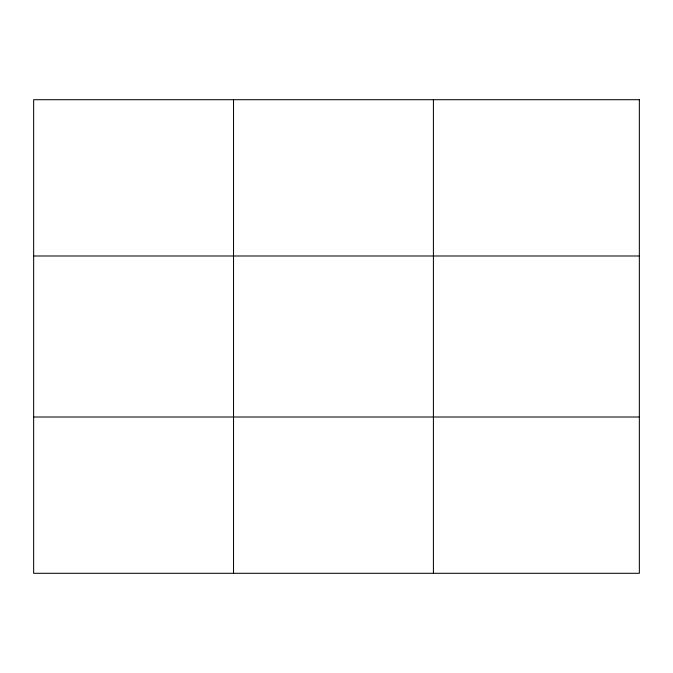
<?xml version="1.0" encoding="UTF-8"?>
<svg xmlns="http://www.w3.org/2000/svg" width="673" height="673" viewBox="0 0 673 673"><rect width="100%" height="100%" fill="white"/><g stroke="black" fill="none" stroke-linecap="round" stroke-linejoin="round"><path stroke-width="1.01" d="M233.531 573.295L233.531 99.705M433.412 573.295L433.412 99.705M33.65 255.992L639.35 255.992M33.65 417.008L639.35 417.008M639.35 99.705L33.65 99.705L33.65 573.295L639.35 573.295L639.35 99.705"/></g></svg>
